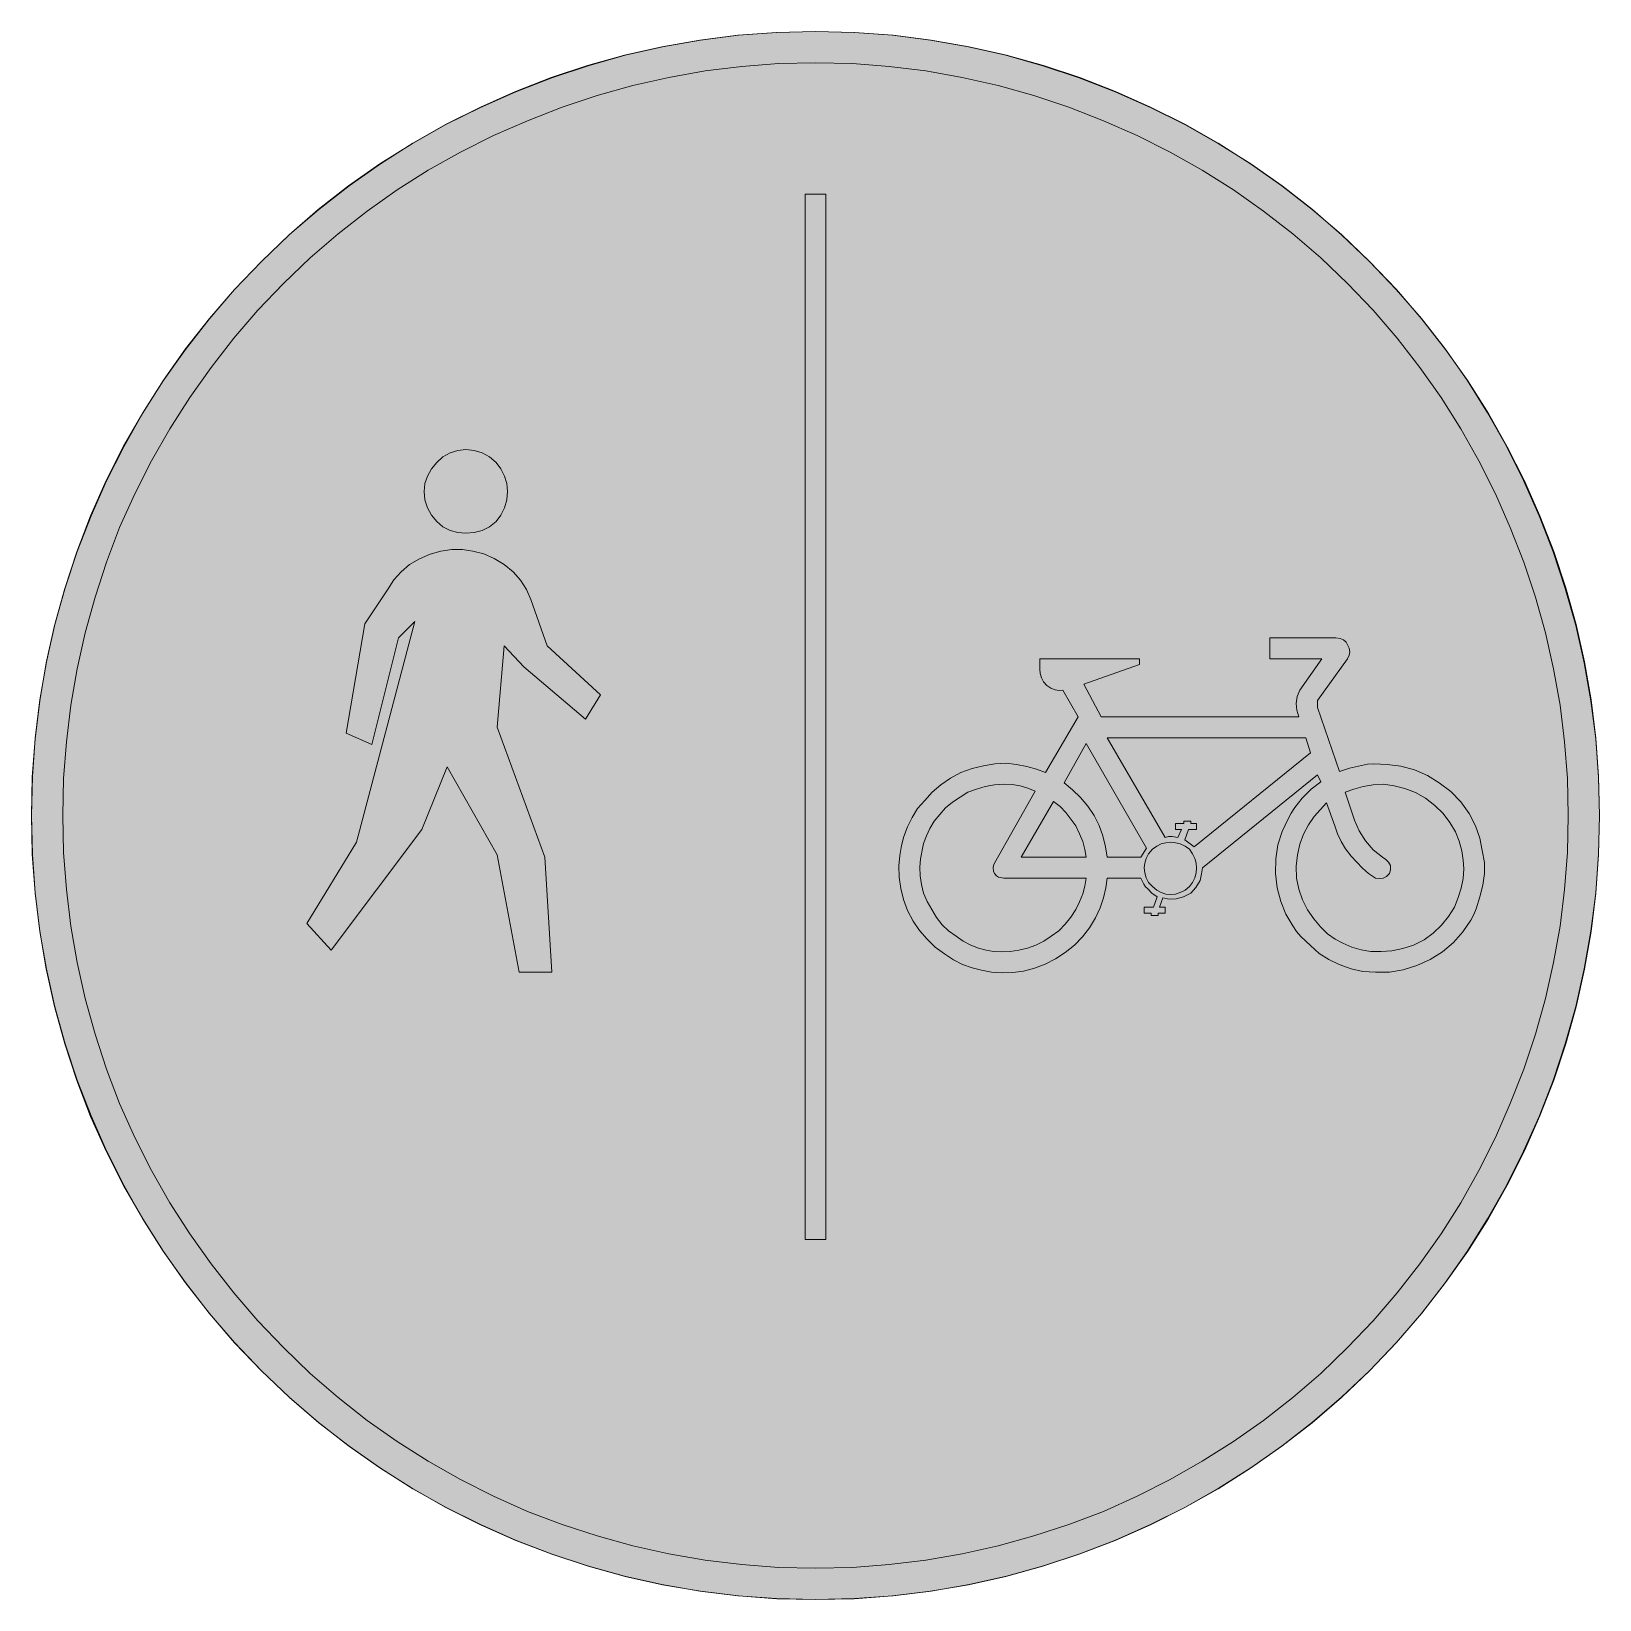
# Model space of a CAD drawing. Header units: metres. Extents: x 163 to 406, y 14 to 257.
import ezdxf

# ---------------------------------------------------------------- set-up
doc = ezdxf.new("R2010")
doc.units = ezdxf.units.M
for name, color, linetype, true_color in [('FILL_BLUE_0000FF', 7, 'Continuous', 0x0000ff), ('FILL_WHITE_FFFFFF', 7, 'Continuous', 0xffffff), ('STROKE_BLUE_0000FF', 7, 'Continuous', 0x0000ff)]:
    doc.layers.add(name, color=color, linetype=linetype, true_color=true_color)

msp = doc.modelspace()

# ---------------------------------------------------------------- hatches: boundary and pattern name
at = {"layer": 'FILL_BLUE_0000FF', "true_color": 0x0000ff}
h = msp.add_hatch(color=7, dxfattribs=at)
h.dxf.hatch_style = 1
h.paths.add_polyline_path([(401.26, 130.16), (400.83, 124.44), (400.12, 118.75), (399.13, 113.11), (397.86, 107.52), (396.31, 102.01), (394.49, 96.58), (392.4, 91.26), (390.11, 86), (387.55, 80.87), (384.74, 75.9), (381.69, 71.08), (378.4, 66.42), (374.88, 61.92), (371.15, 57.6), (367.2, 53.46), (363.05, 49.46), (358.71, 45.7), (354.2, 42.17), (349.52, 38.88), (344.68, 35.83), (339.71, 33.01), (334.61, 30.43), (329.4, 28.08), (324.03, 26.05), (318.58, 24.27), (313.06, 22.76), (307.49, 21.51), (301.86, 20.53), (296.19, 19.83), (290.49, 19.4), (284.76, 19.26), (279.03, 19.4), (273.33, 19.83), (267.66, 20.53), (262.04, 21.51), (256.46, 22.76), (250.94, 24.27), (245.49, 26.05), (240.12, 28.08), (234.86, 30.43), (229.73, 33.01), (224.76, 35.83), (219.94, 38.88), (215.28, 42.17), (210.78, 45.7), (206.46, 49.46), (202.32, 53.46), (198.37, 57.6), (194.63, 61.92), (191.11, 66.42), (187.81, 71.08), (184.73, 75.9), (181.89, 80.87), (179.29, 86), (176.94, 91.26), (174.91, 96.58), (173.13, 102.01), (171.62, 107.52), (170.37, 113.11), (169.39, 118.75), (168.69, 124.44), (168.26, 130.16), (168.12, 135.9), (168.26, 141.63), (168.69, 147.33), (169.39, 153), (170.37, 158.63), (171.62, 164.2), (173.13, 169.72), (174.91, 175.17), (176.94, 180.54), (179.29, 185.75), (181.89, 190.85), (184.73, 195.82), (187.81, 200.66), (191.11, 205.34), (194.63, 209.85), (198.37, 214.19), (202.32, 218.34), (206.46, 222.29), (210.78, 226.02), (215.28, 229.54), (219.94, 232.83), (224.76, 235.88), (229.73, 238.69), (234.86, 241.25), (240.12, 243.54), (245.49, 245.63), (250.94, 247.45), (256.46, 249), (262.04, 250.27), (267.66, 251.26), (273.33, 251.97), (279.03, 252.4), (284.76, 252.54), (290.49, 252.4), (296.19, 251.97), (301.86, 251.26), (307.49, 250.27), (313.06, 249), (318.58, 247.45), (324.03, 245.63), (329.4, 243.54), (334.61, 241.25), (339.71, 238.69), (344.68, 235.88), (349.52, 232.83), (354.2, 229.54), (358.71, 226.02), (363.05, 222.29), (367.2, 218.34), (371.15, 214.19), (374.88, 209.85), (378.4, 205.34), (381.69, 200.66), (384.74, 195.82), (387.55, 190.85), (390.11, 185.75), (392.4, 180.54), (394.49, 175.17), (396.31, 169.72), (397.86, 164.2), (399.13, 158.63), (400.12, 153), (400.83, 147.33), (401.26, 141.63), (401.4, 135.9), (401.26, 130.16)])
at = {"layer": 'FILL_WHITE_FFFFFF', "true_color": 0xffffff}
h = msp.add_hatch(color=7, dxfattribs=at)
h.dxf.hatch_style = 1
h.paths.add_polyline_path([(406.11, 129.9), (405.66, 123.93), (404.91, 118), (403.88, 112.12), (402.55, 106.29), (400.94, 100.54), (399.06, 94.86), (396.9, 89.28), (394.48, 83.87), (391.81, 78.56), (388.89, 73.39), (385.72, 68.36), (382.3, 63.47), (378.65, 58.75), (374.75, 54.21), (370.62, 49.86), (366.28, 45.78), (361.75, 41.91), (357.06, 38.25), (352.19, 34.83), (347.17, 31.64), (341.99, 28.7), (336.67, 26.01), (331.2, 23.58), (325.62, 21.43), (319.97, 19.56), (314.24, 17.99), (308.45, 16.7), (302.6, 15.69), (296.7, 14.97), (290.75, 14.54), (284.76, 14.4), (278.77, 14.54), (272.82, 14.97), (266.92, 15.69), (261.07, 16.7), (255.28, 17.99), (249.55, 19.56), (243.9, 21.43), (238.32, 23.58), (232.85, 26.01), (227.5, 28.7), (222.3, 31.64), (217.26, 34.83), (212.39, 38.25), (207.69, 41.91), (203.19, 45.78), (198.9, 49.86), (194.76, 54.21), (190.84, 58.75), (187.16, 63.47), (183.71, 68.36), (180.51, 73.39), (177.56, 78.56), (174.87, 83.87), (172.44, 89.28), (170.29, 94.86), (168.42, 100.54), (166.85, 106.29), (165.56, 112.12), (164.55, 118), (163.83, 123.93), (163.4, 129.9), (163.26, 135.9), (163.4, 141.84), (163.83, 147.76), (164.55, 153.66), (165.56, 159.53), (166.85, 165.34), (168.42, 171.08), (170.29, 176.76), (172.44, 182.34), (174.87, 187.81), (177.56, 193.13), (180.51, 198.31), (183.71, 203.33), (187.16, 208.2), (190.84, 212.89), (194.76, 217.42), (198.9, 221.76), (203.19, 225.89), (207.69, 229.79), (212.39, 233.44), (217.26, 236.86), (222.3, 240.03), (227.5, 242.95), (232.85, 245.62), (238.32, 248.04), (243.9, 250.2), (249.55, 252.08), (255.28, 253.69), (261.07, 255.02), (266.92, 256.05), (272.82, 256.8), (278.77, 257.25), (284.76, 257.4), (290.75, 257.25), (296.7, 256.8), (302.6, 256.05), (308.45, 255.02), (314.24, 253.69), (319.97, 252.08), (325.62, 250.2), (331.2, 248.04), (336.67, 245.62), (341.99, 242.95), (347.17, 240.03), (352.19, 236.86), (357.06, 233.44), (361.75, 229.79), (366.28, 225.89), (370.62, 221.76), (374.75, 217.42), (378.65, 212.89), (382.3, 208.2), (385.72, 203.33), (388.89, 198.31), (391.81, 193.13), (394.48, 187.81), (396.9, 182.34), (399.06, 176.76), (400.94, 171.08), (402.55, 165.34), (403.88, 159.53), (404.91, 153.66), (405.66, 147.76), (406.11, 141.84), (406.26, 135.9), (406.11, 129.9)])
h = msp.add_hatch(color=7, dxfattribs=at)
h.dxf.hatch_style = 1
h.paths.add_polyline_path([(286.38, 232.2), (286.38, 70.2), (283.14, 70.2), (283.14, 232.2), (286.38, 232.2)])
h = msp.add_hatch(color=7, dxfattribs=at)
h.dxf.hatch_style = 1
h.paths.add_polyline_path([(236.93, 184.81), (236.57, 183.58), (236, 182.45), (235.26, 181.44), (234.25, 180.63), (233.12, 180.07), (231.89, 179.74), (230.58, 179.64), (229.35, 179.74), (228.13, 180.07), (227.01, 180.63), (226.08, 181.44), (225.24, 182.45), (224.62, 183.58), (224.23, 184.81), (224.1, 186.12), (224.23, 187.33), (224.62, 188.5), (225.24, 189.61), (226.08, 190.62), (227.01, 191.46), (228.13, 192.08), (229.35, 192.47), (230.58, 192.6), (231.89, 192.47), (233.12, 192.08), (234.25, 191.46), (235.26, 190.62), (236, 189.61), (236.57, 188.5), (236.93, 187.33), (237.06, 186.12), (236.93, 184.81)])
h = msp.add_hatch(color=7, dxfattribs=at)
h.dxf.hatch_style = 1
h.paths.add_polyline_path([(235.44, 129.78), (227.7, 143.46), (223.74, 133.74), (209.7, 115.02), (205.92, 119.16), (213.66, 131.76), (222.66, 165.96), (220.14, 163.44), (216, 146.88), (212.04, 148.68), (214.92, 165.6), (218.52, 171), (219.43, 172.41), (220.55, 173.68), (221.86, 174.77), (223.38, 175.68), (225.03, 176.39), (226.71, 176.87), (228.39, 177.12), (230.04, 177.12), (231.69, 176.88), (233.35, 176.42), (234.98, 175.73), (236.52, 174.78), (237.9, 173.63), (239.06, 172.35), (239.99, 170.93), (240.66, 169.38), (243.18, 162.18), (251.46, 154.62), (249.12, 150.84), (239.58, 158.94), (236.52, 162.18), (235.44, 149.58), (242.82, 129.42), (243.9, 111.6), (238.86, 111.6), (235.44, 129.78)])
h = msp.add_hatch(color=7, dxfattribs=at)
h.dxf.hatch_style = 1
h.paths.add_polyline_path([(359.82, 155.34), (363.24, 160.2), (355.14, 160.2), (355.14, 163.44), (365.4, 163.44), (366.04, 163.35), (366.57, 163.1), (366.97, 162.76), (367.2, 162.36), (367.45, 161.82), (367.56, 161.28), (367.45, 160.74), (367.2, 160.2), (362.52, 153.72), (362.52, 153.18), (362.52, 152.64), (365.94, 142.74), (367.52, 143.26), (369.36, 143.64), (370.31, 143.85), (371.27, 143.93), (373.32, 143.82), (375.47, 143.55), (377.57, 142.99), (379.57, 142.12), (381.42, 140.94), (383.2, 139.6), (384.75, 138.02), (386.03, 136.23), (387, 134.28), (387.68, 132.39), (388.08, 130.5), (388.4, 128.63), (388.44, 126.9), (388.15, 125.1), (387.72, 123.3), (387.14, 121.43), (386.76, 120.54), (386.28, 119.7), (385.07, 117.88), (383.6, 116.24), (381.9, 114.79), (379.98, 113.58), (377.92, 112.64), (375.82, 111.98), (373.68, 111.63), (371.52, 111.6), (369.56, 111.74), (367.74, 112.14), (365.9, 112.79), (364.32, 113.58), (362.81, 114.53), (361.44, 115.74), (359.96, 117.14), (359.31, 117.92), (358.74, 118.8), (357.66, 120.62), (356.85, 122.58), (356.31, 124.67), (356.04, 126.9), (356.07, 129.16), (356.42, 131.33), (357.08, 133.41), (358.02, 135.36), (358.48, 136.27), (359.03, 137.12), (360.18, 138.6), (361.55, 140), (363.06, 141.12), (362.52, 142.2), (344.7, 127.8), (344.59, 126.88), (344.34, 125.82), (343.69, 124.76), (342.9, 123.84), (341.79, 123.3), (340.67, 123.01), (339.58, 122.95), (338.58, 123.12), (338.04, 121.68), (338.94, 121.68), (338.94, 120.78), (337.86, 120.78), (337.86, 120.42), (336.78, 120.42), (336.78, 120.78), (335.7, 120.78), (335.7, 121.68), (337.14, 121.68), (337.68, 123.3), (336.89, 123.86), (336.24, 124.56), (335.89, 124.86), (335.63, 125.24), (335.16, 126.18), (329.94, 126.18), (329.73, 124.67), (329.38, 123.12), (328.85, 121.57), (328.14, 120.06), (327.23, 118.51), (326.14, 117.09), (324.87, 115.81), (323.46, 114.66), (321.94, 113.68), (320.36, 112.88), (318.7, 112.26), (316.98, 111.78), (315.33, 111.58), (313.67, 111.53), (312.04, 111.65), (310.5, 111.96), (309.02, 112.3), (307.55, 112.82), (306.12, 113.53), (304.74, 114.48), (303.32, 115.52), (302.04, 116.73), (300.89, 118.07), (299.88, 119.52), (299.04, 121.17), (298.4, 122.87), (297.96, 124.61), (297.72, 126.36), (297.68, 128.08), (297.81, 129.71), (298.07, 131.25), (298.44, 132.66), (299.02, 134.14), (299.72, 135.59), (300.59, 136.96), (301.68, 138.24), (302.86, 139.52), (304.2, 140.67), (305.68, 141.68), (307.26, 142.56), (309.02, 143.16), (310.77, 143.62), (312.53, 143.9), (314.28, 144), (315.89, 143.8), (317.48, 143.48), (318.99, 143.06), (320.4, 142.56), (325.44, 151.2), (323.1, 155.34), (322.53, 155.28), (321.91, 155.36), (321.25, 155.62), (320.58, 156.06), (320.11, 156.63), (319.77, 157.25), (319.57, 157.91), (319.5, 158.58), (319.5, 160.2), (334.98, 160.2), (334.98, 159.3), (326.34, 156.24), (329.04, 151.2), (359.64, 151.2), (359.34, 152.2), (359.26, 153.27), (359.41, 154.34), (359.82, 155.34)])
h.paths.add_polyline_path([(340.56, 134.64), (341.82, 134.64), (341.82, 135), (342.9, 135), (342.9, 134.64), (343.8, 134.64), (343.8, 133.74), (342.54, 133.74), (342, 132.12), (343.44, 131.04), (361.44, 145.62), (360.72, 147.96), (329.94, 147.96), (338.94, 132.48), (339.48, 132.64), (340.02, 132.66), (340.92, 132.48), (341.46, 133.74), (340.56, 133.74), (340.56, 134.64)], flags=16)
h.paths.add_polyline_path([(373.24, 126.46), (372.74, 126.2), (372.16, 126.12), (371.52, 126.18), (370.47, 126.92), (369.5, 127.76), (367.74, 129.6), (366.89, 130.71), (366.21, 131.87), (365.66, 133.07), (365.22, 134.28), (363.96, 137.88), (362.03, 135.72), (361.13, 134.44), (360.36, 133.02), (359.79, 131.47), (359.42, 129.8), (359.25, 128.03), (359.28, 126.18), (359.65, 124.46), (360.23, 122.83), (361, 121.29), (361.98, 119.88), (362.99, 118.63), (364.1, 117.59), (365.27, 116.74), (366.48, 116.1), (367.86, 115.5), (369.32, 115.07), (370.83, 114.83), (372.42, 114.84), (374.07, 114.94), (375.75, 115.27), (377.43, 115.83), (379.08, 116.64), (380.49, 117.68), (381.76, 118.89), (382.85, 120.23), (383.76, 121.68), (384.36, 123.17), (384.82, 124.65), (385.1, 126.14), (385.2, 127.62), (385.13, 129), (384.91, 130.43), (384.52, 131.9), (383.94, 133.38), (383.06, 134.83), (382.01, 136.19), (380.75, 137.46), (379.26, 138.6), (377.72, 139.44), (376.09, 140.09), (374.43, 140.52), (372.78, 140.76), (371.17, 140.66), (369.61, 140.4), (368.15, 140), (366.84, 139.5), (368.28, 135.18), (368.98, 133.5), (369.97, 131.96), (371.19, 130.6), (372.6, 129.42), (373.14, 129.06), (373.57, 128.68), (373.86, 128.16), (373.84, 127.46), (373.68, 126.9), (373.24, 126.46)], flags=16)
h.paths.add_polyline_path([(337.64, 124.34), (338.33, 123.95), (339.06, 123.73), (339.84, 123.66), (340.54, 123.73), (341.28, 123.95), (342.02, 124.34), (342.72, 124.92), (343.19, 125.52), (343.53, 126.23), (343.73, 127), (343.8, 127.8), (343.73, 128.5), (343.53, 129.24), (343.19, 129.98), (342.72, 130.68), (342.02, 131.15), (341.28, 131.49), (340.54, 131.69), (339.84, 131.76), (339.06, 131.69), (338.33, 131.49), (337.64, 131.15), (336.96, 130.68), (336.38, 129.98), (335.99, 129.24), (335.77, 128.5), (335.7, 127.8), (335.77, 127), (335.99, 126.23), (336.38, 125.52), (336.96, 124.92), (337.64, 124.34)], flags=16)
h.paths.add_polyline_path([(325.82, 138.69), (326.95, 137.35), (327.96, 135.9), (328.7, 134.36), (329.29, 132.73), (329.71, 131.07), (329.94, 129.42), (335.16, 129.42), (336.06, 130.86), (326.7, 147.06), (323.28, 140.94), (324.59, 139.9), (325.82, 138.69)], flags=16)
h.paths.add_polyline_path([(325.69, 133.07), (325.08, 134.28), (323.57, 136.37), (322.68, 137.29), (321.66, 138.06), (316.62, 129.42), (326.7, 129.42), (326.5, 130.64), (326.16, 131.85), (325.69, 133.07)], flags=16)
h.paths.add_polyline_path([(312.78, 126.56), (312.48, 126.9), (312.32, 127.28), (312.3, 127.8), (312.32, 128.16), (312.48, 128.52), (318.78, 139.68), (317.67, 140.15), (316.49, 140.49), (315.24, 140.69), (313.92, 140.76), (312.47, 140.66), (311.06, 140.4), (309.69, 140), (308.34, 139.5), (305.98, 137.99), (304.92, 137.1), (304.02, 136.08), (303.17, 135), (302.49, 133.9), (301.94, 132.76), (301.5, 131.58), (301.03, 129.2), (300.92, 127.88), (300.96, 126.54), (301.17, 125.19), (301.52, 123.86), (302.05, 122.57), (302.76, 121.32), (303.5, 120.07), (304.38, 118.98), (305.39, 118.03), (306.54, 117.18), (307.65, 116.44), (308.81, 115.83), (310.01, 115.36), (311.22, 115.02), (312.36, 114.82), (313.61, 114.75), (314.92, 114.82), (316.26, 115.02), (317.6, 115.36), (318.92, 115.83), (320.16, 116.44), (321.3, 117.18), (322.45, 118.05), (323.46, 119.05), (324.34, 120.14), (325.08, 121.32), (325.69, 122.54), (326.16, 123.75), (326.5, 124.97), (326.7, 126.18), (313.92, 126.18), (313.13, 126.34), (312.78, 126.56)], flags=16)

# ---------------------------------------------------------------- linework, layer by layer
at = {"layer": 'FILL_BLUE_0000FF', "lineweight": 0, "true_color": 0x0000ff}
msp.add_lwpolyline([(401.26, 130.16), (400.83, 124.44), (400.12, 118.75), (399.13, 113.11), (397.86, 107.52), (396.31, 102.01), (394.49, 96.58), (392.4, 91.26), (390.11, 86), (387.55, 80.87), (384.74, 75.9), (381.69, 71.08), (378.4, 66.42), (374.88, 61.92), (371.15, 57.6), (367.2, 53.46), (363.05, 49.46), (358.71, 45.7), (354.2, 42.17), (349.52, 38.88), (344.68, 35.83), (339.71, 33.01), (334.61, 30.43), (329.4, 28.08), (324.03, 26.05), (318.58, 24.27), (313.06, 22.76), (307.49, 21.51), (301.86, 20.53), (296.19, 19.83), (290.49, 19.4), (284.76, 19.26), (279.03, 19.4), (273.33, 19.83), (267.66, 20.53), (262.04, 21.51), (256.46, 22.76), (250.94, 24.27), (245.49, 26.05), (240.12, 28.08), (234.86, 30.43), (229.73, 33.01), (224.76, 35.83), (219.94, 38.88), (215.28, 42.17), (210.78, 45.7), (206.46, 49.46), (202.32, 53.46), (198.37, 57.6), (194.63, 61.92), (191.11, 66.42), (187.81, 71.08), (184.73, 75.9), (181.89, 80.87), (179.29, 86), (176.94, 91.26), (174.91, 96.58), (173.13, 102.01), (171.62, 107.52), (170.37, 113.11), (169.39, 118.75), (168.69, 124.44), (168.26, 130.16), (168.12, 135.9), (168.26, 141.63), (168.69, 147.33), (169.39, 153), (170.37, 158.63), (171.62, 164.2), (173.13, 169.72), (174.91, 175.17), (176.94, 180.54), (179.29, 185.75), (181.89, 190.85), (184.73, 195.82), (187.81, 200.66), (191.11, 205.34), (194.63, 209.85), (198.37, 214.19), (202.32, 218.34), (206.46, 222.29), (210.78, 226.02), (215.28, 229.54), (219.94, 232.83), (224.76, 235.88), (229.73, 238.69), (234.86, 241.25), (240.12, 243.54), (245.49, 245.63), (250.94, 247.45), (256.46, 249), (262.04, 250.27), (267.66, 251.26), (273.33, 251.97), (279.03, 252.4), (284.76, 252.54), (290.49, 252.4), (296.19, 251.97), (301.86, 251.26), (307.49, 250.27), (313.06, 249), (318.58, 247.45), (324.03, 245.63), (329.4, 243.54), (334.61, 241.25), (339.71, 238.69), (344.68, 235.88), (349.52, 232.83), (354.2, 229.54), (358.71, 226.02), (363.05, 222.29), (367.2, 218.34), (371.15, 214.19), (374.88, 209.85), (378.4, 205.34), (381.69, 200.66), (384.74, 195.82), (387.55, 190.85), (390.11, 185.75), (392.4, 180.54), (394.49, 175.17), (396.31, 169.72), (397.86, 164.2), (399.13, 158.63), (400.12, 153), (400.83, 147.33), (401.26, 141.63), (401.4, 135.9)], close=True, dxfattribs=at)
at = {"layer": 'FILL_WHITE_FFFFFF', "lineweight": 0, "true_color": 0xffffff}
for points in [[(406.11, 129.9), (405.66, 123.93), (404.91, 118), (403.88, 112.12), (402.55, 106.29), (400.94, 100.54), (399.06, 94.86), (396.9, 89.28), (394.48, 83.87), (391.81, 78.56), (388.89, 73.39), (385.72, 68.36), (382.3, 63.47), (378.65, 58.75), (374.75, 54.21), (370.62, 49.86), (366.28, 45.78), (361.75, 41.91), (357.06, 38.25), (352.19, 34.83), (347.17, 31.64), (341.99, 28.7), (336.67, 26.01), (331.2, 23.58), (325.62, 21.43), (319.97, 19.56), (314.24, 17.99), (308.45, 16.7), (302.6, 15.69), (296.7, 14.97), (290.75, 14.54), (284.76, 14.4), (278.77, 14.54), (272.82, 14.97), (266.92, 15.69), (261.07, 16.7), (255.28, 17.99), (249.55, 19.56), (243.9, 21.43), (238.32, 23.58), (232.85, 26.01), (227.5, 28.7), (222.3, 31.64), (217.26, 34.83), (212.39, 38.25), (207.69, 41.91), (203.19, 45.78), (198.9, 49.86), (194.76, 54.21), (190.84, 58.75), (187.16, 63.47), (183.71, 68.36), (180.51, 73.39), (177.56, 78.56), (174.87, 83.87), (172.44, 89.28), (170.29, 94.86), (168.42, 100.54), (166.85, 106.29), (165.56, 112.12), (164.55, 118), (163.83, 123.93), (163.4, 129.9), (163.26, 135.9), (163.4, 141.84), (163.83, 147.76), (164.55, 153.66), (165.56, 159.53), (166.85, 165.34), (168.42, 171.08), (170.29, 176.76), (172.44, 182.34), (174.87, 187.81), (177.56, 193.13), (180.51, 198.31), (183.71, 203.33), (187.16, 208.2), (190.84, 212.89), (194.76, 217.42), (198.9, 221.76), (203.19, 225.89), (207.69, 229.79), (212.39, 233.44), (217.26, 236.86), (222.3, 240.03), (227.5, 242.95), (232.85, 245.62), (238.32, 248.04), (243.9, 250.2), (249.55, 252.08), (255.28, 253.69), (261.07, 255.02), (266.92, 256.05), (272.82, 256.8), (278.77, 257.25), (284.76, 257.4), (290.75, 257.25), (296.7, 256.8), (302.6, 256.05), (308.45, 255.02), (314.24, 253.69), (319.97, 252.08), (325.62, 250.2), (331.2, 248.04), (336.67, 245.62), (341.99, 242.95), (347.17, 240.03), (352.19, 236.86), (357.06, 233.44), (361.75, 229.79), (366.28, 225.89), (370.62, 221.76), (374.75, 217.42), (378.65, 212.89), (382.3, 208.2), (385.72, 203.33), (388.89, 198.31), (391.81, 193.13), (394.48, 187.81), (396.9, 182.34), (399.06, 176.76), (400.94, 171.08), (402.55, 165.34), (403.88, 159.53), (404.91, 153.66), (405.66, 147.76), (406.11, 141.84), (406.26, 135.9)], [(286.38, 232.2), (286.38, 70.2), (283.14, 70.2), (283.14, 232.2)], [(236.93, 184.81), (236.57, 183.58), (236, 182.45), (235.26, 181.44), (234.25, 180.63), (233.12, 180.07), (231.89, 179.74), (230.58, 179.64), (229.35, 179.74), (228.13, 180.07), (227.01, 180.63), (226.08, 181.44), (225.24, 182.45), (224.62, 183.58), (224.23, 184.81), (224.1, 186.12), (224.23, 187.33), (224.62, 188.5), (225.24, 189.61), (226.08, 190.62), (227.01, 191.46), (228.13, 192.08), (229.35, 192.47), (230.58, 192.6), (231.89, 192.47), (233.12, 192.08), (234.25, 191.46), (235.26, 190.62), (236, 189.61), (236.57, 188.5), (236.93, 187.33), (237.06, 186.12)], [(235.44, 129.78), (227.7, 143.46), (223.74, 133.74), (209.7, 115.02), (205.92, 119.16), (213.66, 131.76), (222.66, 165.96), (220.14, 163.44), (216, 146.88), (212.04, 148.68), (214.92, 165.6), (218.52, 171), (219.43, 172.41), (220.55, 173.68), (221.86, 174.77), (223.38, 175.68), (225.03, 176.39), (226.71, 176.87), (228.39, 177.12), (230.04, 177.12), (231.69, 176.88), (233.35, 176.42), (234.98, 175.73), (236.52, 174.78), (237.9, 173.63), (239.06, 172.35), (239.99, 170.93), (240.66, 169.38), (243.18, 162.18), (251.46, 154.62), (249.12, 150.84), (239.58, 158.94), (236.52, 162.18), (235.44, 149.58), (242.82, 129.42), (243.9, 111.6), (238.86, 111.6)], [(359.82, 155.34), (363.24, 160.2), (355.14, 160.2), (355.14, 163.44), (365.4, 163.44), (366.04, 163.35), (366.57, 163.1), (366.97, 162.76), (367.2, 162.36), (367.45, 161.82), (367.56, 161.28), (367.45, 160.74), (367.2, 160.2), (362.52, 153.72), (362.52, 153.18), (362.52, 152.64), (365.94, 142.74), (367.52, 143.26), (369.36, 143.64), (370.31, 143.85), (371.27, 143.93), (373.32, 143.82), (375.47, 143.55), (377.57, 142.99), (379.57, 142.12), (381.42, 140.94), (383.2, 139.6), (384.75, 138.02), (386.03, 136.23), (387, 134.28), (387.68, 132.39), (388.08, 130.5), (388.4, 128.63), (388.44, 126.9), (388.15, 125.1), (387.72, 123.3), (387.14, 121.43), (386.76, 120.54), (386.28, 119.7), (385.07, 117.88), (383.6, 116.24), (381.9, 114.79), (379.98, 113.58), (377.92, 112.64), (375.82, 111.98), (373.68, 111.63), (371.52, 111.6), (369.56, 111.74), (367.74, 112.14), (365.9, 112.79), (364.32, 113.58), (362.81, 114.53), (361.44, 115.74), (359.96, 117.14), (359.31, 117.92), (358.74, 118.8), (357.66, 120.62), (356.85, 122.58), (356.31, 124.67), (356.04, 126.9), (356.07, 129.16), (356.42, 131.33), (357.08, 133.41), (358.02, 135.36), (358.48, 136.27), (359.03, 137.12), (360.18, 138.6), (361.55, 140), (363.06, 141.12), (362.52, 142.2), (344.7, 127.8), (344.59, 126.88), (344.34, 125.82), (343.69, 124.76), (342.9, 123.84), (341.79, 123.3), (340.67, 123.01), (339.58, 122.95), (338.58, 123.12), (338.04, 121.68), (338.94, 121.68), (338.94, 120.78), (337.86, 120.78), (337.86, 120.42), (336.78, 120.42), (336.78, 120.78), (335.7, 120.78), (335.7, 121.68), (337.14, 121.68), (337.68, 123.3), (336.89, 123.86), (336.24, 124.56), (335.89, 124.86), (335.63, 125.24), (335.16, 126.18), (329.94, 126.18), (329.73, 124.67), (329.38, 123.12), (328.85, 121.57), (328.14, 120.06), (327.23, 118.51), (326.14, 117.09), (324.87, 115.81), (323.46, 114.66), (321.94, 113.68), (320.36, 112.88), (318.7, 112.26), (316.98, 111.78), (315.33, 111.58), (313.67, 111.53), (312.04, 111.65), (310.5, 111.96), (309.02, 112.3), (307.55, 112.82), (306.12, 113.53), (304.74, 114.48), (303.32, 115.52), (302.04, 116.73), (300.89, 118.07), (299.88, 119.52), (299.04, 121.17), (298.4, 122.87), (297.96, 124.61), (297.72, 126.36), (297.68, 128.08), (297.81, 129.71), (298.07, 131.25), (298.44, 132.66), (299.02, 134.14), (299.72, 135.59), (300.59, 136.96), (301.68, 138.24), (302.86, 139.52), (304.2, 140.67), (305.68, 141.68), (307.26, 142.56), (309.02, 143.16), (310.77, 143.62), (312.53, 143.9), (314.28, 144), (315.89, 143.8), (317.48, 143.48), (318.99, 143.06), (320.4, 142.56), (325.44, 151.2), (323.1, 155.34), (322.53, 155.28), (321.91, 155.36), (321.25, 155.62), (320.58, 156.06), (320.11, 156.63), (319.77, 157.25), (319.57, 157.91), (319.5, 158.58), (319.5, 160.2), (334.98, 160.2), (334.98, 159.3), (326.34, 156.24), (329.04, 151.2), (359.64, 151.2), (359.34, 152.2), (359.26, 153.27), (359.41, 154.34)], [(325.82, 138.69), (326.95, 137.35), (327.96, 135.9), (328.7, 134.36), (329.29, 132.73), (329.71, 131.07), (329.94, 129.42), (335.16, 129.42), (336.06, 130.86), (326.7, 147.06), (323.28, 140.94), (324.59, 139.9)], [(340.56, 134.64), (341.82, 134.64), (341.82, 135), (342.9, 135), (342.9, 134.64), (343.8, 134.64), (343.8, 133.74), (342.54, 133.74), (342, 132.12), (343.44, 131.04), (361.44, 145.62), (360.72, 147.96), (329.94, 147.96), (338.94, 132.48), (339.48, 132.64), (340.02, 132.66), (340.92, 132.48), (341.46, 133.74), (340.56, 133.74)], [(312.78, 126.56), (312.48, 126.9), (312.32, 127.28), (312.3, 127.8), (312.32, 128.16), (312.48, 128.52), (318.78, 139.68), (317.67, 140.15), (316.49, 140.49), (315.24, 140.69), (313.92, 140.76), (312.47, 140.66), (311.06, 140.4), (309.69, 140), (308.34, 139.5), (305.98, 137.99), (304.92, 137.1), (304.02, 136.08), (303.17, 135), (302.49, 133.9), (301.94, 132.76), (301.5, 131.58), (301.03, 129.2), (300.92, 127.88), (300.96, 126.54), (301.17, 125.19), (301.52, 123.86), (302.05, 122.57), (302.76, 121.32), (303.5, 120.07), (304.38, 118.98), (305.39, 118.03), (306.54, 117.18), (307.65, 116.44), (308.81, 115.83), (310.01, 115.36), (311.22, 115.02), (312.36, 114.82), (313.61, 114.75), (314.92, 114.82), (316.26, 115.02), (317.6, 115.36), (318.92, 115.83), (320.16, 116.44), (321.3, 117.18), (322.45, 118.05), (323.46, 119.05), (324.34, 120.14), (325.08, 121.32), (325.69, 122.54), (326.16, 123.75), (326.5, 124.97), (326.7, 126.18), (313.92, 126.18), (313.13, 126.34)], [(373.24, 126.46), (372.74, 126.2), (372.16, 126.12), (371.52, 126.18), (370.47, 126.92), (369.5, 127.76), (367.74, 129.6), (366.89, 130.71), (366.21, 131.87), (365.66, 133.07), (365.22, 134.28), (363.96, 137.88), (362.03, 135.72), (361.13, 134.44), (360.36, 133.02), (359.79, 131.47), (359.42, 129.8), (359.25, 128.03), (359.28, 126.18), (359.65, 124.46), (360.23, 122.83), (361, 121.29), (361.98, 119.88), (362.99, 118.63), (364.1, 117.59), (365.27, 116.74), (366.48, 116.1), (367.86, 115.5), (369.32, 115.07), (370.83, 114.83), (372.42, 114.84), (374.07, 114.94), (375.75, 115.27), (377.43, 115.83), (379.08, 116.64), (380.49, 117.68), (381.76, 118.89), (382.85, 120.23), (383.76, 121.68), (384.36, 123.17), (384.82, 124.65), (385.1, 126.14), (385.2, 127.62), (385.13, 129), (384.91, 130.43), (384.52, 131.9), (383.94, 133.38), (383.06, 134.83), (382.01, 136.19), (380.75, 137.46), (379.26, 138.6), (377.72, 139.44), (376.09, 140.09), (374.43, 140.52), (372.78, 140.76), (371.17, 140.66), (369.61, 140.4), (368.15, 140), (366.84, 139.5), (368.28, 135.18), (368.98, 133.5), (369.97, 131.96), (371.19, 130.6), (372.6, 129.42), (373.14, 129.06), (373.57, 128.68), (373.86, 128.16), (373.84, 127.46), (373.68, 126.9)], [(325.69, 133.07), (325.08, 134.28), (323.57, 136.37), (322.68, 137.29), (321.66, 138.06), (316.62, 129.42), (326.7, 129.42), (326.5, 130.64), (326.16, 131.85)], [(337.64, 124.34), (338.33, 123.95), (339.06, 123.73), (339.84, 123.66), (340.54, 123.73), (341.28, 123.95), (342.02, 124.34), (342.72, 124.92), (343.19, 125.52), (343.53, 126.23), (343.73, 127), (343.8, 127.8), (343.73, 128.5), (343.53, 129.24), (343.19, 129.98), (342.72, 130.68), (342.02, 131.15), (341.28, 131.49), (340.54, 131.69), (339.84, 131.76), (339.06, 131.69), (338.33, 131.49), (337.64, 131.15), (336.96, 130.68), (336.38, 129.98), (335.99, 129.24), (335.77, 128.5), (335.7, 127.8), (335.77, 127), (335.99, 126.23), (336.38, 125.52), (336.96, 124.92)]]:
    msp.add_lwpolyline(points, close=True, dxfattribs=at)
at = {"layer": 'STROKE_BLUE_0000FF', "lineweight": 0, "true_color": 0x0000ff}
msp.add_lwpolyline([(406.26, 135.9), (406.11, 141.92), (405.67, 147.9), (404.93, 153.83), (403.91, 159.69), (402.6, 165.49), (401.01, 171.2), (399.15, 176.82), (397.01, 182.34), (394.61, 187.75), (391.94, 193.04), (389.02, 198.21), (385.83, 203.23), (382.4, 208.11), (378.71, 212.83), (374.79, 217.38), (370.62, 221.76), (366.27, 225.9), (361.74, 229.8), (357.04, 233.47), (352.17, 236.9), (347.15, 240.08), (341.98, 243), (336.69, 245.67), (331.27, 248.09), (325.74, 250.23), (320.11, 252.1), (314.38, 253.7), (308.58, 255.02), (302.7, 256.05), (296.77, 256.8), (290.78, 257.25), (284.76, 257.4), (278.74, 257.25), (272.75, 256.8), (266.82, 256.05), (260.94, 255.02), (255.14, 253.7), (249.41, 252.1), (243.78, 250.23), (238.25, 248.09), (232.83, 245.67), (227.54, 243), (222.37, 240.08), (217.35, 236.9), (212.48, 233.47), (207.78, 229.8), (203.25, 225.9), (198.9, 221.76), (194.73, 217.38), (190.81, 212.83), (187.12, 208.11), (183.69, 203.23), (180.5, 198.21), (177.58, 193.04), (174.91, 187.75), (172.51, 182.34), (170.37, 176.82), (168.51, 171.2), (166.92, 165.49), (165.61, 159.69), (164.59, 153.83), (163.85, 147.9), (163.41, 141.92), (163.26, 135.9), (163.41, 129.88), (163.85, 123.89), (164.59, 117.95), (165.61, 112.08), (166.92, 106.27), (168.51, 100.54), (170.37, 94.91), (172.51, 89.37), (174.91, 83.94), (177.58, 78.63), (180.5, 73.46), (183.69, 68.42), (187.12, 63.53), (190.81, 58.8), (194.73, 54.24), (198.9, 49.86), (203.25, 45.72), (207.78, 41.82), (212.48, 38.17), (217.35, 34.75), (222.37, 31.59), (227.54, 28.67), (232.83, 26.02), (238.25, 23.63), (243.78, 21.5), (249.41, 19.64), (255.14, 18.06), (260.94, 16.75), (266.82, 15.73), (272.75, 14.99), (278.74, 14.55), (284.76, 14.4), (290.78, 14.55), (296.77, 14.99), (302.7, 15.73), (308.58, 16.75), (314.38, 18.06), (320.11, 19.64), (325.74, 21.5), (331.27, 23.63), (336.69, 26.02), (341.98, 28.67), (347.15, 31.59), (352.17, 34.75), (357.04, 38.17), (361.74, 41.82), (366.27, 45.72), (370.62, 49.86), (374.79, 54.24), (378.71, 58.8), (382.4, 63.53), (385.83, 68.42), (389.02, 73.46), (391.94, 78.63), (394.61, 83.94), (397.01, 89.37), (399.15, 94.91), (401.01, 100.54), (402.6, 106.27), (403.91, 112.08), (404.93, 117.95), (405.67, 123.89), (406.11, 129.88), (406.26, 135.9)], dxfattribs=at)

doc.saveas('drawing.dxf')
